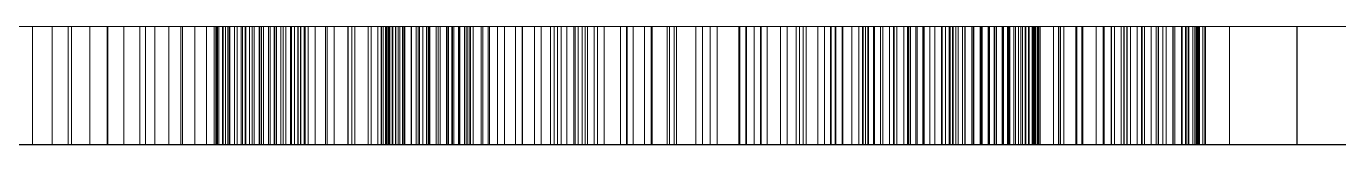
# Model space of a CAD drawing. Header units: millimetres. Extents: x 40 to 1360, y 134 to 546.
# Drawn here: x 319.037 to 321.27, y 195.85 to 196.05 of the extents above; entities that cross this region are included whole.
import ezdxf

# ---------------------------------------------------------------- set-up
doc = ezdxf.new("R2010")
doc.units = ezdxf.units.MM
doc.linetypes.add('WP_HIDDEN', pattern=[2.3, 1.5, -0.8])
doc.layers.add('HIDDEN', color=7, linetype='WP_HIDDEN', lineweight=13)
doc.layers.add('VISIBLE', color=7, linetype='CONTINUOUS', lineweight=25)

msp = doc.modelspace()

# ---------------------------------------------------------------- linework, layer by layer
at = {"layer": 'HIDDEN', "ltscale": 2}
for p, q in [((318.77851, 196.05), (319.59068, 196.05)), ((318.82492, 196.05), (319.95651, 196.05)), ((318.83667, 196.05), (319.96827, 196.05)), ((319.97562, 196.05), (318.84402, 196.05)), ((319.98737, 196.05), (318.85578, 196.05)), ((319.04722, 196.05), (319.01191, 196.05)), ((319.03678, 196.05), (319.1081, 196.05)), ((319.08114, 196.05), (319.04722, 196.05)), ((319.04722, 195.85), (319.04722, 196.05)), ((319.11366, 196.05), (319.08114, 196.05)), ((319.08114, 195.85), (319.08114, 196.05)), ((319.1081, 195.85), (319.1081, 196.05)), ((319.1081, 196.05), (319.17573, 196.05)), ((319.14479, 196.05), (319.11366, 196.05)), ((319.11366, 195.85), (319.11366, 196.05)), ((319.17453, 196.05), (319.14479, 196.05)), ((319.14479, 195.85), (319.14479, 196.05)), ((319.20287, 196.05), (319.17453, 196.05)), ((319.17453, 195.85), (319.17453, 196.05)), ((319.17573, 195.85), (319.17573, 196.05)), ((319.17573, 196.05), (319.23967, 196.05)), ((319.22982, 196.05), (319.20287, 196.05)), ((319.20287, 195.85), (319.20287, 196.05)), ((319.25537, 196.05), (319.22982, 196.05)), ((319.22982, 195.85), (319.22982, 196.05)), ((319.23967, 195.85), (319.23967, 196.05)), ((319.23967, 196.05), (319.29991, 196.05)), ((319.27953, 196.05), (319.25537, 196.05)), ((319.25537, 195.85), (319.25537, 196.05)), ((319.3023, 196.05), (319.27953, 196.05)), ((319.27953, 195.85), (319.27953, 196.05)), ((319.29991, 195.85), (319.29991, 196.05)), ((319.29991, 196.05), (319.35646, 196.05)), ((319.32367, 196.05), (319.3023, 196.05)), ((319.3023, 195.85), (319.3023, 196.05)), ((319.34365, 196.05), (319.32367, 196.05)), ((319.32367, 195.85), (319.32367, 196.05)), ((319.36224, 196.05), (319.34365, 196.05)), ((319.34365, 195.85), (319.34365, 196.05)), ((319.35646, 195.85), (319.35646, 196.05)), ((319.35646, 196.05), (319.38334, 196.05)), ((319.35913, 195.85), (319.35913, 196.05)), ((319.35913, 196.05), (319.3604, 196.05)), ((319.64047, 196.05), (319.35913, 196.05)), ((319.3604, 195.85), (319.3604, 196.05)), ((319.3604, 196.05), (319.36421, 196.05)), ((319.37943, 196.05), (319.36224, 196.05)), ((319.36224, 195.85), (319.36224, 196.05)), ((319.36421, 195.85), (319.36421, 196.05)), ((319.36421, 196.05), (319.37055, 196.05)), ((319.37055, 195.85), (319.37055, 196.05)), ((319.37055, 196.05), (319.37943, 196.05)), ((319.37073, 195.85), (319.37073, 196.05)), ((319.37073, 196.05), (319.372, 196.05)), ((319.65208, 196.05), (319.37073, 196.05)), ((319.372, 195.85), (319.372, 196.05)), ((319.372, 196.05), (319.37581, 196.05)), ((319.37581, 195.85), (319.37581, 196.05)), ((319.37581, 196.05), (319.38215, 196.05)), ((319.37943, 195.85), (319.37943, 196.05)), ((319.37943, 196.05), (319.39085, 196.05)), ((319.39541, 196.05), (319.37943, 196.05)), ((319.38215, 195.85), (319.38215, 196.05)), ((319.38215, 196.05), (319.39103, 196.05)), ((319.38334, 195.85), (319.38334, 196.05)), ((319.38334, 196.05), (319.40931, 196.05)), ((319.39085, 195.85), (319.39085, 196.05)), ((319.39085, 196.05), (319.40481, 196.05)), ((319.39103, 195.85), (319.39103, 196.05)), ((319.39103, 196.05), (319.40246, 196.05)), ((319.41036, 196.05), (319.39541, 196.05)), ((319.39541, 195.85), (319.39541, 196.05)), ((319.40246, 195.85), (319.40246, 196.05)), ((319.40246, 196.05), (319.41641, 196.05)), ((319.40481, 195.85), (319.40481, 196.05)), ((319.40481, 196.05), (319.42131, 196.05)), ((319.40931, 195.85), (319.40931, 196.05)), ((319.40931, 196.05), (319.43435, 196.05)), ((319.42428, 196.05), (319.41036, 196.05)), ((319.41036, 195.85), (319.41036, 196.05)), ((319.41641, 195.85), (319.41641, 196.05)), ((319.41641, 196.05), (319.43291, 196.05)), ((319.42131, 195.85), (319.42131, 196.05)), ((319.42131, 196.05), (319.44034, 196.05)), ((319.43717, 196.05), (319.42428, 196.05)), ((319.42428, 195.85), (319.42428, 196.05)), ((319.43291, 195.85), (319.43291, 196.05)), ((319.43291, 196.05), (319.45194, 196.05)), ((319.43435, 195.85), (319.43435, 196.05)), ((319.43435, 196.05), (319.45847, 196.05)), ((319.44903, 196.05), (319.43717, 196.05)), ((319.43717, 195.85), (319.43717, 196.05)), ((319.44034, 195.85), (319.44034, 196.05)), ((319.44034, 196.05), (319.46235, 196.05)), ((319.45985, 196.05), (319.44903, 196.05)), ((319.44903, 195.85), (319.44903, 196.05)), ((319.45194, 195.85), (319.45194, 196.05)), ((319.45194, 196.05), (319.47395, 196.05)), ((319.45847, 195.85), (319.45847, 196.05)), ((319.45847, 196.05), (319.50396, 196.05)), ((319.46965, 196.05), (319.45985, 196.05)), ((319.45985, 195.85), (319.45985, 196.05)), ((319.46235, 195.85), (319.46235, 196.05)), ((319.46235, 196.05), (319.48775, 196.05)), ((319.47841, 196.05), (319.46965, 196.05)), ((319.46965, 195.85), (319.46965, 196.05)), ((319.47395, 195.85), (319.47395, 196.05)), ((319.47395, 196.05), (319.49935, 196.05)), ((319.48614, 196.05), (319.47841, 196.05)), ((319.47841, 195.85), (319.47841, 196.05)), ((319.49285, 196.05), (319.48614, 196.05)), ((319.48614, 195.85), (319.48614, 196.05)), ((319.48775, 195.85), (319.48775, 196.05)), ((319.48775, 196.05), (319.51655, 196.05)), ((319.49852, 196.05), (319.49285, 196.05)), ((319.49285, 195.85), (319.49285, 196.05)), ((319.50316, 196.05), (319.49852, 196.05)), ((319.49852, 195.85), (319.49852, 196.05)), ((319.49935, 195.85), (319.49935, 196.05)), ((319.49935, 196.05), (319.52815, 196.05)), ((319.50934, 196.05), (319.50316, 196.05)), ((319.50316, 195.85), (319.50316, 196.05)), ((319.50396, 195.85), (319.50396, 196.05)), ((319.50396, 196.05), (319.5458, 196.05)), ((319.5114, 196.05), (319.50934, 196.05)), ((319.50934, 195.85), (319.50934, 196.05)), ((319.5114, 195.85), (319.5114, 196.05)), ((319.79275, 196.05), (319.5114, 196.05)), ((319.51655, 195.85), (319.51655, 196.05)), ((319.51655, 196.05), (319.54875, 196.05)), ((319.52815, 195.85), (319.52815, 196.05)), ((319.52815, 196.05), (319.56035, 196.05)), ((319.5458, 195.85), (319.5458, 196.05)), ((319.5458, 196.05), (319.58399, 196.05)), ((319.54875, 195.85), (319.54875, 196.05)), ((319.54875, 196.05), (319.58435, 196.05)), ((319.56035, 195.85), (319.56035, 196.05)), ((319.56035, 196.05), (319.59595, 196.05)), ((319.58399, 195.85), (319.58399, 196.05)), ((319.58399, 196.05), (319.61854, 196.05)), ((319.58435, 195.85), (319.58435, 196.05)), ((319.58435, 196.05), (319.62334, 196.05)), ((319.59068, 195.85), (319.59068, 196.05)), ((319.59595, 195.85), (319.59595, 196.05)), ((319.59595, 196.05), (319.63495, 196.05)), ((319.61854, 195.85), (319.61854, 196.05)), ((319.61854, 196.05), (319.64944, 196.05)), ((319.62334, 195.85), (319.62334, 196.05)), ((319.62334, 196.05), (319.66574, 196.05)), ((319.63495, 195.85), (319.63495, 196.05)), ((319.63495, 196.05), (319.67734, 196.05)), ((319.64128, 196.05), (319.64047, 196.05)), ((319.64047, 195.85), (319.64047, 196.05)), ((319.64369, 196.05), (319.64128, 196.05)), ((319.64128, 195.85), (319.64128, 196.05)), ((319.64771, 196.05), (319.64369, 196.05)), ((319.64369, 195.85), (319.64369, 196.05)), ((319.65335, 196.05), (319.64771, 196.05)), ((319.64771, 195.85), (319.64771, 196.05)), ((319.64944, 195.85), (319.64944, 196.05)), ((319.64944, 196.05), (319.67669, 196.05)), ((319.65288, 196.05), (319.65208, 196.05)), ((319.65208, 195.85), (319.65208, 196.05)), ((319.65529, 196.05), (319.65288, 196.05)), ((319.65288, 195.85), (319.65288, 196.05)), ((319.66059, 196.05), (319.65335, 196.05)), ((319.65335, 195.85), (319.65335, 196.05)), ((319.65932, 196.05), (319.65529, 196.05)), ((319.65529, 195.85), (319.65529, 196.05)), ((319.66495, 196.05), (319.65932, 196.05)), ((319.65932, 195.85), (319.65932, 196.05)), ((319.66943, 196.05), (319.66059, 196.05)), ((319.66059, 195.85), (319.66059, 196.05)), ((319.67219, 196.05), (319.66495, 196.05)), ((319.66495, 195.85), (319.66495, 196.05)), ((319.66574, 195.85), (319.66574, 196.05)), ((319.66574, 196.05), (319.71154, 196.05)), ((319.67989, 196.05), (319.66943, 196.05)), ((319.66943, 195.85), (319.66943, 196.05)), ((319.68104, 196.05), (319.67219, 196.05)), ((319.67219, 195.85), (319.67219, 196.05)), ((319.67669, 195.85), (319.67669, 196.05)), ((319.67669, 196.05), (319.70029, 196.05)), ((319.67734, 195.85), (319.67734, 196.05)), ((319.67734, 196.05), (319.72314, 196.05)), ((319.69196, 196.05), (319.67989, 196.05)), ((319.67989, 195.85), (319.67989, 196.05)), ((319.69149, 196.05), (319.68104, 196.05)), ((319.68104, 195.85), (319.68104, 196.05)), ((319.70356, 196.05), (319.69149, 196.05)), ((319.69149, 195.85), (319.69149, 196.05)), ((319.70598, 196.05), (319.69196, 196.05)), ((319.69196, 195.85), (319.69196, 196.05)), ((319.70029, 195.85), (319.70029, 196.05)), ((319.70029, 196.05), (319.72024, 196.05)), ((319.71759, 196.05), (319.70356, 196.05)), ((319.70356, 195.85), (319.70356, 196.05)), ((319.72232, 196.05), (319.70598, 196.05)), ((319.70598, 195.85), (319.70598, 196.05)), ((319.71154, 195.85), (319.71154, 196.05)), ((319.71154, 196.05), (319.76073, 196.05)), ((319.73392, 196.05), (319.71759, 196.05)), ((319.71759, 195.85), (319.71759, 196.05)), ((319.72024, 195.85), (319.72024, 196.05)), ((319.72024, 196.05), (319.73723, 196.05)), ((319.74097, 196.05), (319.72232, 196.05)), ((319.72232, 195.85), (319.72232, 196.05)), ((319.72314, 195.85), (319.72314, 196.05)), ((319.72314, 196.05), (319.77233, 196.05)), ((319.75257, 196.05), (319.73392, 196.05)), ((319.73392, 195.85), (319.73392, 196.05)), ((319.73723, 195.85), (319.73723, 196.05)), ((319.73723, 196.05), (319.75196, 196.05)), ((319.76193, 196.05), (319.74097, 196.05)), ((319.74097, 195.85), (319.74097, 196.05)), ((319.75196, 195.85), (319.75196, 196.05)), ((319.75196, 196.05), (319.76442, 196.05)), ((319.77353, 196.05), (319.75257, 196.05)), ((319.75257, 195.85), (319.75257, 196.05)), ((319.75517, 195.85), (319.75517, 196.05)), ((319.75517, 196.05), (320.46453, 196.05)), ((321.46174, 196.05), (319.75517, 196.05)), ((319.76073, 195.85), (319.76073, 196.05)), ((319.76073, 196.05), (319.81332, 196.05)), ((319.7852, 196.05), (319.76193, 196.05)), ((319.76193, 195.85), (319.76193, 196.05)), ((319.76442, 195.85), (319.76442, 196.05)), ((319.76442, 196.05), (319.77462, 196.05)), ((319.77233, 195.85), (319.77233, 196.05)), ((319.77233, 196.05), (319.82493, 196.05)), ((319.7968, 196.05), (319.77353, 196.05)), ((319.77353, 195.85), (319.77353, 196.05)), ((319.77462, 195.85), (319.77462, 196.05)), ((319.77462, 196.05), (319.78255, 196.05)), ((319.78255, 195.85), (319.78255, 196.05)), ((319.78255, 196.05), (319.78822, 196.05)), ((319.81079, 196.05), (319.7852, 196.05)), ((319.7852, 195.85), (319.7852, 196.05)), ((319.78822, 195.85), (319.78822, 196.05)), ((319.78822, 196.05), (319.79162, 196.05)), ((319.79162, 195.85), (319.79162, 196.05)), ((319.79162, 196.05), (319.79275, 196.05)), ((319.79275, 195.85), (319.79275, 196.05)), ((319.82239, 196.05), (319.7968, 196.05)), ((319.7968, 195.85), (319.7968, 196.05)), ((319.83868, 196.05), (319.81079, 196.05)), ((319.81079, 195.85), (319.81079, 196.05)), ((319.81332, 195.85), (319.81332, 196.05)), ((319.81332, 196.05), (319.86932, 196.05)), ((319.85028, 196.05), (319.82239, 196.05)), ((319.82239, 195.85), (319.82239, 196.05)), ((319.82493, 195.85), (319.82493, 196.05)), ((319.82493, 196.05), (319.88092, 196.05)), ((319.86889, 196.05), (319.83868, 196.05)), ((319.83868, 195.85), (319.83868, 196.05)), ((319.88049, 196.05), (319.85028, 196.05)), ((319.85028, 195.85), (319.85028, 196.05)), ((319.90112, 196.05), (319.86889, 196.05)), ((319.86889, 195.85), (319.86889, 196.05)), ((319.86932, 195.85), (319.86932, 196.05)), ((319.86932, 196.05), (319.92871, 196.05)), ((319.91272, 196.05), (319.88049, 196.05)), ((319.88049, 195.85), (319.88049, 196.05)), ((319.88092, 195.85), (319.88092, 196.05)), ((319.88092, 196.05), (319.94031, 196.05)), ((319.9351, 196.05), (319.90112, 196.05)), ((319.90112, 195.85), (319.90112, 196.05)), ((319.9467, 196.05), (319.91272, 196.05)), ((319.91272, 195.85), (319.91272, 196.05)), ((319.92871, 195.85), (319.92871, 196.05)), ((319.92871, 196.05), (319.9915, 196.05)), ((319.97082, 196.05), (319.9351, 196.05)), ((319.9351, 195.85), (319.9351, 196.05)), ((319.94031, 195.85), (319.94031, 196.05)), ((319.94031, 196.05), (320.0031, 196.05)), ((319.98242, 196.05), (319.9467, 196.05)), ((319.9467, 195.85), (319.9467, 196.05)), ((319.95651, 195.85), (319.95651, 196.05)), ((319.95651, 196.05), (320.24896, 196.05)), ((319.96827, 195.85), (319.96827, 196.05)), ((319.96827, 196.05), (320.26072, 196.05)), ((320.00829, 196.05), (319.97082, 196.05)), ((319.97082, 195.85), (319.97082, 196.05)), ((319.97562, 195.85), (319.97562, 196.05)), ((320.24896, 196.05), (319.97562, 196.05)), ((320.01989, 196.05), (319.98242, 196.05)), ((319.98242, 195.85), (319.98242, 196.05)), ((319.98737, 195.85), (319.98737, 196.05)), ((320.26072, 196.05), (319.98737, 196.05)), ((319.9915, 195.85), (319.9915, 196.05)), ((319.9915, 196.05), (320.05769, 196.05)), ((320.0031, 195.85), (320.0031, 196.05)), ((320.0031, 196.05), (320.06929, 196.05)), ((320.0475, 196.05), (320.00829, 196.05)), ((320.00829, 195.85), (320.00829, 196.05)), ((320.0591, 196.05), (320.01989, 196.05)), ((320.01989, 195.85), (320.01989, 196.05)), ((320.08846, 196.05), (320.0475, 196.05)), ((320.0475, 195.85), (320.0475, 196.05)), ((320.05769, 195.85), (320.05769, 196.05)), ((320.05769, 196.05), (320.12728, 196.05)), ((320.10006, 196.05), (320.0591, 196.05)), ((320.0591, 195.85), (320.0591, 196.05)), ((320.06929, 195.85), (320.06929, 196.05)), ((320.06929, 196.05), (320.13888, 196.05)), ((320.13116, 196.05), (320.08846, 196.05)), ((320.08846, 195.85), (320.08846, 196.05)), ((320.14276, 196.05), (320.10006, 196.05)), ((320.10006, 195.85), (320.10006, 196.05)), ((320.10165, 195.85), (320.10165, 196.05)), ((320.10165, 196.05), (320.80211, 196.05)), ((321.78682, 196.05), (320.10165, 196.05)), ((320.12728, 195.85), (320.12728, 196.05)), ((320.12728, 196.05), (320.20026, 196.05)), ((320.17561, 196.05), (320.13116, 196.05)), ((320.13116, 195.85), (320.13116, 196.05)), ((320.13888, 195.85), (320.13888, 196.05)), ((320.13888, 196.05), (320.21187, 196.05)), ((320.18721, 196.05), (320.14276, 196.05)), ((320.14276, 195.85), (320.14276, 196.05)), ((320.25041, 196.05), (320.17561, 196.05)), ((320.17561, 195.85), (320.17561, 196.05)), ((320.26201, 196.05), (320.18721, 196.05)), ((320.18721, 195.85), (320.18721, 196.05)), ((320.20026, 195.85), (320.20026, 196.05)), ((320.20026, 196.05), (320.27528, 196.05)), ((320.21187, 195.85), (320.21187, 196.05)), ((320.21187, 196.05), (320.28688, 196.05)), ((320.24896, 195.85), (320.24896, 196.05)), ((320.28572, 196.05), (320.25041, 196.05)), ((320.25041, 195.85), (320.25041, 196.05)), ((320.26072, 195.85), (320.26072, 196.05)), ((320.29732, 196.05), (320.26201, 196.05)), ((320.26201, 195.85), (320.26201, 196.05)), ((320.27528, 195.85), (320.27528, 196.05)), ((320.27528, 196.05), (320.3466, 196.05)), ((320.31964, 196.05), (320.28572, 196.05)), ((320.28572, 195.85), (320.28572, 196.05)), ((320.28688, 195.85), (320.28688, 196.05)), ((320.28688, 196.05), (320.3582, 196.05)), ((320.33124, 196.05), (320.29732, 196.05)), ((320.29732, 195.85), (320.29732, 196.05)), ((320.35216, 196.05), (320.31964, 196.05)), ((320.31964, 195.85), (320.31964, 196.05)), ((320.36376, 196.05), (320.33124, 196.05)), ((320.33124, 195.85), (320.33124, 196.05)), ((320.3466, 195.85), (320.3466, 196.05)), ((320.3466, 196.05), (320.41423, 196.05)), ((320.38329, 196.05), (320.35216, 196.05)), ((320.35216, 195.85), (320.35216, 196.05)), ((320.3582, 195.85), (320.3582, 196.05)), ((320.3582, 196.05), (320.42583, 196.05)), ((320.39489, 196.05), (320.36376, 196.05)), ((320.36376, 195.85), (320.36376, 196.05)), ((320.41302, 196.05), (320.38329, 196.05)), ((320.38329, 195.85), (320.38329, 196.05)), ((320.42462, 196.05), (320.39489, 196.05)), ((320.39489, 195.85), (320.39489, 196.05)), ((320.40474, 195.85), (320.40474, 196.05)), ((320.40474, 196.05), (320.46844, 196.05)), ((320.45935, 196.05), (320.40474, 196.05)), ((320.40581, 195.85), (320.40581, 196.05)), ((320.40581, 196.05), (320.46946, 196.05)), ((320.46038, 196.05), (320.40581, 196.05)), ((320.44136, 196.05), (320.41302, 196.05)), ((320.41302, 195.85), (320.41302, 196.05)), ((320.41423, 195.85), (320.41423, 196.05)), ((320.41423, 196.05), (320.47816, 196.05)), ((320.45297, 196.05), (320.42462, 196.05)), ((320.42462, 195.85), (320.42462, 196.05)), ((320.42583, 195.85), (320.42583, 196.05)), ((320.42583, 196.05), (320.48977, 196.05)), ((320.46831, 196.05), (320.44136, 196.05)), ((320.44136, 195.85), (320.44136, 196.05)), ((320.47991, 196.05), (320.45297, 196.05)), ((320.45297, 195.85), (320.45297, 196.05)), ((320.45935, 195.85), (320.45935, 196.05)), ((320.51221, 196.05), (320.45935, 196.05)), ((320.46038, 195.85), (320.46038, 196.05)), ((320.5132, 196.05), (320.46038, 196.05)), ((320.46453, 195.85), (320.46453, 196.05)), ((320.46453, 196.05), (320.74944, 196.05)), ((320.49387, 196.05), (320.46831, 196.05)), ((320.46831, 195.85), (320.46831, 196.05)), ((320.46844, 195.85), (320.46844, 196.05)), ((320.46844, 196.05), (320.53609, 196.05)), ((320.46946, 195.85), (320.46946, 196.05)), ((320.46946, 196.05), (320.53707, 196.05)), ((320.47816, 195.85), (320.47816, 196.05)), ((320.47816, 196.05), (320.53841, 196.05)), ((320.50547, 196.05), (320.47991, 196.05)), ((320.47991, 195.85), (320.47991, 196.05)), ((320.48977, 195.85), (320.48977, 196.05)), ((320.48977, 196.05), (320.55001, 196.05)), ((320.51803, 196.05), (320.49387, 196.05)), ((320.49387, 195.85), (320.49387, 196.05)), ((320.52963, 196.05), (320.50547, 196.05)), ((320.50547, 195.85), (320.50547, 196.05)), ((320.51221, 195.85), (320.51221, 196.05)), ((320.56332, 196.05), (320.51221, 196.05)), ((320.5132, 195.85), (320.5132, 196.05)), ((320.56428, 196.05), (320.5132, 196.05)), ((320.5408, 196.05), (320.51803, 196.05)), ((320.51803, 195.85), (320.51803, 196.05)), ((320.5524, 196.05), (320.52963, 196.05)), ((320.52963, 195.85), (320.52963, 196.05)), ((320.53609, 195.85), (320.53609, 196.05)), ((320.53609, 196.05), (320.60769, 196.05)), ((320.53707, 195.85), (320.53707, 196.05)), ((320.53707, 196.05), (320.60862, 196.05)), ((320.53841, 195.85), (320.53841, 196.05)), ((320.53841, 196.05), (320.59495, 196.05)), ((320.56217, 196.05), (320.5408, 196.05)), ((320.5408, 195.85), (320.5408, 196.05)), ((320.55001, 195.85), (320.55001, 196.05)), ((320.55001, 196.05), (320.60655, 196.05)), ((320.57377, 196.05), (320.5524, 196.05)), ((320.5524, 195.85), (320.5524, 196.05)), ((320.58215, 196.05), (320.56217, 196.05)), ((320.56217, 195.85), (320.56217, 196.05)), ((320.61269, 196.05), (320.56332, 196.05)), ((320.56332, 195.85), (320.56332, 196.05)), ((320.61362, 196.05), (320.56428, 196.05)), ((320.56428, 195.85), (320.56428, 196.05)), ((320.59375, 196.05), (320.57377, 196.05)), ((320.57377, 195.85), (320.57377, 196.05)), ((320.60074, 196.05), (320.58215, 196.05)), ((320.58215, 195.85), (320.58215, 196.05)), ((320.61234, 196.05), (320.59375, 196.05)), ((320.59375, 195.85), (320.59375, 196.05)), ((320.59495, 195.85), (320.59495, 196.05)), ((320.59495, 196.05), (320.62184, 196.05)), ((320.61793, 196.05), (320.60074, 196.05)), ((320.60074, 195.85), (320.60074, 196.05)), ((320.60655, 195.85), (320.60655, 196.05)), ((320.60655, 196.05), (320.63344, 196.05)), ((320.60769, 195.85), (320.60769, 196.05)), ((320.60769, 196.05), (320.68323, 196.05)), ((320.60862, 195.85), (320.60862, 196.05)), ((320.60862, 196.05), (320.68411, 196.05)), ((320.62953, 196.05), (320.61234, 196.05)), ((320.61234, 195.85), (320.61234, 196.05)), ((320.66032, 196.05), (320.61269, 196.05)), ((320.61269, 195.85), (320.61269, 196.05)), ((320.66121, 196.05), (320.61362, 196.05)), ((320.61362, 195.85), (320.61362, 196.05)), ((320.63391, 196.05), (320.61793, 196.05)), ((320.61793, 195.85), (320.61793, 196.05)), ((320.62184, 195.85), (320.62184, 196.05)), ((320.62184, 196.05), (320.64781, 196.05)), ((320.64551, 196.05), (320.62953, 196.05)), ((320.62953, 195.85), (320.62953, 196.05)), ((320.63344, 195.85), (320.63344, 196.05)), ((320.63344, 196.05), (320.65941, 196.05)), ((320.64886, 196.05), (320.63391, 196.05)), ((320.63391, 195.85), (320.63391, 196.05)), ((320.66046, 196.05), (320.64551, 196.05)), ((320.64551, 195.85), (320.64551, 196.05)), ((320.64781, 195.85), (320.64781, 196.05)), ((320.64781, 196.05), (320.67285, 196.05)), ((320.66278, 196.05), (320.64886, 196.05)), ((320.64886, 195.85), (320.64886, 196.05)), ((320.65941, 195.85), (320.65941, 196.05)), ((320.65941, 196.05), (320.68445, 196.05)), ((320.7062, 196.05), (320.66032, 196.05)), ((320.66032, 195.85), (320.66032, 196.05)), ((320.67438, 196.05), (320.66046, 196.05)), ((320.66046, 195.85), (320.66046, 196.05)), ((320.70706, 196.05), (320.66121, 196.05)), ((320.66121, 195.85), (320.66121, 196.05)), ((320.67567, 196.05), (320.66278, 196.05)), ((320.66278, 195.85), (320.66278, 196.05)), ((320.67285, 195.85), (320.67285, 196.05)), ((320.67285, 196.05), (320.69697, 196.05)), ((320.68727, 196.05), (320.67438, 196.05)), ((320.67438, 195.85), (320.67438, 196.05)), ((320.68752, 196.05), (320.67567, 196.05)), ((320.67567, 195.85), (320.67567, 196.05)), ((320.68323, 195.85), (320.68323, 196.05)), ((320.68323, 196.05), (320.75703, 196.05)), ((320.68411, 195.85), (320.68411, 196.05)), ((320.68411, 196.05), (320.75786, 196.05)), ((320.68445, 195.85), (320.68445, 196.05)), ((320.68445, 196.05), (320.70857, 196.05)), ((320.69913, 196.05), (320.68727, 196.05)), ((320.68727, 195.85), (320.68727, 196.05)), ((320.69835, 196.05), (320.68752, 196.05)), ((320.68752, 195.85), (320.68752, 196.05)), ((320.69697, 195.85), (320.69697, 196.05)), ((320.69697, 196.05), (320.74246, 196.05)), ((320.70814, 196.05), (320.69835, 196.05)), ((320.69835, 195.85), (320.69835, 196.05)), ((320.70995, 196.05), (320.69913, 196.05)), ((320.69913, 195.85), (320.69913, 196.05)), ((320.75033, 196.05), (320.7062, 196.05)), ((320.7062, 195.85), (320.7062, 196.05)), ((320.75116, 196.05), (320.70706, 196.05)), ((320.70706, 195.85), (320.70706, 196.05)), ((320.71691, 196.05), (320.70814, 196.05)), ((320.70814, 195.85), (320.70814, 196.05)), ((320.70857, 195.85), (320.70857, 196.05)), ((320.70857, 196.05), (320.75406, 196.05)), ((320.71975, 196.05), (320.70995, 196.05)), ((320.70995, 195.85), (320.70995, 196.05)), ((320.72464, 196.05), (320.71691, 196.05)), ((320.71691, 195.85), (320.71691, 196.05)), ((320.72851, 196.05), (320.71975, 196.05)), ((320.71975, 195.85), (320.71975, 196.05)), ((320.73134, 196.05), (320.72464, 196.05)), ((320.72464, 195.85), (320.72464, 196.05)), ((320.73624, 196.05), (320.72851, 196.05)), ((320.72851, 195.85), (320.72851, 196.05)), ((320.73701, 196.05), (320.73134, 196.05)), ((320.73134, 195.85), (320.73134, 196.05)), ((320.74294, 196.05), (320.73624, 196.05)), ((320.73624, 195.85), (320.73624, 196.05)), ((320.74165, 196.05), (320.73701, 196.05)), ((320.73701, 195.85), (320.73701, 196.05)), ((320.74784, 196.05), (320.74165, 196.05)), ((320.74165, 195.85), (320.74165, 196.05)), ((320.74246, 195.85), (320.74246, 196.05)), ((320.74246, 196.05), (320.7843, 196.05)), ((320.74862, 196.05), (320.74294, 196.05)), ((320.74294, 195.85), (320.74294, 196.05)), ((320.7499, 196.05), (320.74784, 196.05)), ((320.74784, 195.85), (320.74784, 196.05)), ((320.75325, 196.05), (320.74862, 196.05)), ((320.74862, 195.85), (320.74862, 196.05)), ((320.74944, 195.85), (320.74944, 196.05)), ((320.74944, 196.05), (321.46174, 196.05)), ((320.7499, 195.85), (320.7499, 196.05)), ((321.03125, 196.05), (320.7499, 196.05)), ((320.79272, 196.05), (320.75033, 196.05)), ((320.75033, 195.85), (320.75033, 196.05)), ((320.79352, 196.05), (320.75116, 196.05)), ((320.75116, 195.85), (320.75116, 196.05)), ((320.75944, 196.05), (320.75325, 196.05)), ((320.75325, 195.85), (320.75325, 196.05)), ((320.75406, 195.85), (320.75406, 196.05)), ((320.75406, 196.05), (320.7959, 196.05)), ((320.75703, 195.85), (320.75703, 196.05)), ((320.75703, 196.05), (320.8234, 196.05)), ((320.75786, 195.85), (320.75786, 196.05)), ((320.75786, 196.05), (320.82418, 196.05)), ((320.7615, 196.05), (320.75944, 196.05)), ((320.75944, 195.85), (320.75944, 196.05)), ((320.7615, 195.85), (320.7615, 196.05)), ((321.04285, 196.05), (320.7615, 196.05)), ((320.7843, 195.85), (320.7843, 196.05)), ((320.7843, 196.05), (320.82249, 196.05)), ((320.83272, 196.05), (320.79272, 196.05)), ((320.79272, 195.85), (320.79272, 196.05)), ((320.8335, 196.05), (320.79352, 196.05)), ((320.79352, 195.85), (320.79352, 196.05)), ((320.7959, 195.85), (320.7959, 196.05)), ((320.7959, 196.05), (320.83409, 196.05)), ((320.80211, 195.85), (320.80211, 196.05)), ((320.80211, 196.05), (321.08345, 196.05)), ((320.82249, 195.85), (320.82249, 196.05)), ((320.82249, 196.05), (320.85704, 196.05)), ((320.8234, 195.85), (320.8234, 196.05)), ((320.8234, 196.05), (320.88232, 196.05)), ((320.82418, 195.85), (320.82418, 196.05)), ((320.82418, 196.05), (320.88306, 196.05)), ((320.86969, 196.05), (320.83272, 196.05)), ((320.83272, 195.85), (320.83272, 196.05)), ((320.87044, 196.05), (320.8335, 196.05)), ((320.8335, 195.85), (320.8335, 196.05)), ((320.83409, 195.85), (320.83409, 196.05)), ((320.83409, 196.05), (320.86864, 196.05)), ((320.85704, 195.85), (320.85704, 196.05)), ((320.85704, 196.05), (320.88793, 196.05)), ((320.86864, 195.85), (320.86864, 196.05)), ((320.86864, 196.05), (320.89954, 196.05)), ((320.90363, 196.05), (320.86969, 196.05)), ((320.86969, 195.85), (320.86969, 196.05)), ((320.90436, 196.05), (320.87044, 196.05)), ((320.87044, 195.85), (320.87044, 196.05)), ((320.88232, 195.85), (320.88232, 196.05)), ((320.88232, 196.05), (320.90899, 196.05)), ((320.88306, 195.85), (320.88306, 196.05)), ((320.88306, 196.05), (320.90972, 196.05)), ((320.88793, 195.85), (320.88793, 196.05)), ((320.88793, 196.05), (320.91518, 196.05)), ((320.89954, 195.85), (320.89954, 196.05)), ((320.89954, 196.05), (320.92678, 196.05)), ((320.93454, 196.05), (320.90363, 196.05)), ((320.90363, 195.85), (320.90363, 196.05)), ((320.93525, 196.05), (320.90436, 196.05)), ((320.90436, 195.85), (320.90436, 196.05)), ((320.90899, 195.85), (320.90899, 196.05)), ((320.90899, 196.05), (320.9338, 196.05)), ((320.90972, 195.85), (320.90972, 196.05)), ((320.90972, 196.05), (320.93451, 196.05)), ((320.91518, 195.85), (320.91518, 196.05)), ((320.91518, 196.05), (320.93878, 196.05)), ((320.92678, 195.85), (320.92678, 196.05)), ((320.92678, 196.05), (320.95038, 196.05)), ((320.9338, 195.85), (320.9338, 196.05)), ((320.9338, 196.05), (321.19833, 196.05)), ((320.93451, 195.85), (320.93451, 196.05)), ((320.93451, 196.05), (321.19887, 196.05)), ((320.96241, 196.05), (320.93454, 196.05)), ((320.93454, 195.85), (320.93454, 196.05)), ((320.9631, 196.05), (320.93525, 196.05)), ((320.93525, 195.85), (320.93525, 196.05)), ((320.93878, 195.85), (320.93878, 196.05)), ((320.93878, 196.05), (320.95873, 196.05)), ((320.95038, 195.85), (320.95038, 196.05)), ((320.95038, 196.05), (320.97034, 196.05)), ((320.95873, 195.85), (320.95873, 196.05)), ((320.95873, 196.05), (320.97573, 196.05)), ((320.98726, 196.05), (320.96241, 196.05)), ((320.96241, 195.85), (320.96241, 196.05)), ((320.98793, 196.05), (320.9631, 196.05)), ((320.9631, 195.85), (320.9631, 196.05)), ((320.97034, 195.85), (320.97034, 196.05)), ((320.97034, 196.05), (320.98733, 196.05)), ((320.97573, 195.85), (320.97573, 196.05)), ((320.97573, 196.05), (320.99046, 196.05)), ((321.00907, 196.05), (320.98726, 196.05)), ((320.98726, 195.85), (320.98726, 196.05)), ((320.98733, 195.85), (320.98733, 196.05)), ((320.98733, 196.05), (321.00206, 196.05)), ((321.00973, 196.05), (320.98793, 196.05)), ((320.98793, 195.85), (320.98793, 196.05)), ((320.99046, 195.85), (320.99046, 196.05)), ((320.99046, 196.05), (321.00292, 196.05)), ((321.00206, 195.85), (321.00206, 196.05)), ((321.00206, 196.05), (321.01452, 196.05)), ((321.00292, 195.85), (321.00292, 196.05)), ((321.00292, 196.05), (321.01312, 196.05)), ((321.02786, 196.05), (321.00907, 196.05)), ((321.00907, 195.85), (321.00907, 196.05)), ((321.0285, 196.05), (321.00973, 196.05)), ((321.00973, 195.85), (321.00973, 196.05)), ((321.01312, 195.85), (321.01312, 196.05)), ((321.01312, 196.05), (321.02105, 196.05)), ((321.01452, 195.85), (321.01452, 196.05)), ((321.01452, 196.05), (321.02472, 196.05)), ((321.02105, 195.85), (321.02105, 196.05)), ((321.02105, 196.05), (321.02671, 196.05)), ((321.02472, 195.85), (321.02472, 196.05)), ((321.02472, 196.05), (321.03265, 196.05)), ((321.02671, 195.85), (321.02671, 196.05)), ((321.02671, 196.05), (321.03011, 196.05)), ((321.19833, 196.05), (321.02786, 196.05)), ((321.02786, 195.85), (321.02786, 196.05)), ((321.19887, 196.05), (321.0285, 196.05)), ((321.0285, 195.85), (321.0285, 196.05)), ((321.03011, 195.85), (321.03011, 196.05)), ((321.03011, 196.05), (321.03125, 196.05)), ((321.03125, 195.85), (321.03125, 196.05)), ((321.03265, 195.85), (321.03265, 196.05)), ((321.03265, 196.05), (321.03832, 196.05)), ((321.03832, 195.85), (321.03832, 196.05)), ((321.03832, 196.05), (321.04171, 196.05)), ((321.04171, 195.85), (321.04171, 196.05)), ((321.04171, 196.05), (321.04285, 196.05)), ((321.04285, 195.85), (321.04285, 196.05)), ((321.08345, 195.85), (321.08345, 196.05)), ((321.08345, 196.05), (321.78682, 196.05)), ((321.19833, 195.85), (321.19833, 196.05)), ((321.19887, 195.85), (321.19887, 196.05)), ((318.77851, 195.85), (319.59068, 195.85)), ((318.82492, 195.85), (319.95651, 195.85)), ((318.83667, 195.85), (319.96827, 195.85)), ((319.97562, 195.85), (318.84402, 195.85)), ((319.98737, 195.85), (318.85578, 195.85)), ((319.04722, 195.85), (319.01191, 195.85)), ((319.03678, 195.85), (319.1081, 195.85)), ((319.08114, 195.85), (319.04722, 195.85)), ((319.11366, 195.85), (319.08114, 195.85)), ((319.1081, 195.85), (319.17573, 195.85)), ((319.14479, 195.85), (319.11366, 195.85)), ((319.17453, 195.85), (319.14479, 195.85)), ((319.20287, 195.85), (319.17453, 195.85)), ((319.17573, 195.85), (319.23967, 195.85)), ((319.22982, 195.85), (319.20287, 195.85)), ((319.25537, 195.85), (319.22982, 195.85)), ((319.23967, 195.85), (319.29991, 195.85)), ((319.27953, 195.85), (319.25537, 195.85)), ((319.3023, 195.85), (319.27953, 195.85)), ((319.29991, 195.85), (319.35646, 195.85)), ((319.32367, 195.85), (319.3023, 195.85)), ((319.34365, 195.85), (319.32367, 195.85)), ((319.36224, 195.85), (319.34365, 195.85)), ((319.35646, 195.85), (319.38334, 195.85)), ((319.35913, 195.85), (319.3604, 195.85)), ((319.64047, 195.85), (319.35913, 195.85)), ((319.3604, 195.85), (319.36421, 195.85)), ((319.37943, 195.85), (319.36224, 195.85)), ((319.36421, 195.85), (319.37055, 195.85)), ((319.37055, 195.85), (319.37943, 195.85)), ((319.37073, 195.85), (319.372, 195.85)), ((319.65208, 195.85), (319.37073, 195.85)), ((319.372, 195.85), (319.37581, 195.85)), ((319.37581, 195.85), (319.38215, 195.85)), ((319.37943, 195.85), (319.39085, 195.85)), ((319.39541, 195.85), (319.37943, 195.85)), ((319.38215, 195.85), (319.39103, 195.85)), ((319.38334, 195.85), (319.40931, 195.85)), ((319.39085, 195.85), (319.40481, 195.85)), ((319.39103, 195.85), (319.40246, 195.85)), ((319.41036, 195.85), (319.39541, 195.85)), ((319.40246, 195.85), (319.41641, 195.85)), ((319.40481, 195.85), (319.42131, 195.85)), ((319.40931, 195.85), (319.43435, 195.85)), ((319.42428, 195.85), (319.41036, 195.85)), ((319.41641, 195.85), (319.43291, 195.85)), ((319.42131, 195.85), (319.44034, 195.85)), ((319.43717, 195.85), (319.42428, 195.85)), ((319.43291, 195.85), (319.45194, 195.85)), ((319.43435, 195.85), (319.45847, 195.85)), ((319.44903, 195.85), (319.43717, 195.85)), ((319.44034, 195.85), (319.46235, 195.85)), ((319.45985, 195.85), (319.44903, 195.85)), ((319.45194, 195.85), (319.47395, 195.85)), ((319.45847, 195.85), (319.50396, 195.85)), ((319.46965, 195.85), (319.45985, 195.85)), ((319.46235, 195.85), (319.48775, 195.85)), ((319.47841, 195.85), (319.46965, 195.85)), ((319.47395, 195.85), (319.49935, 195.85)), ((319.48614, 195.85), (319.47841, 195.85)), ((319.49285, 195.85), (319.48614, 195.85)), ((319.48775, 195.85), (319.51655, 195.85)), ((319.49852, 195.85), (319.49285, 195.85)), ((319.50316, 195.85), (319.49852, 195.85)), ((319.49935, 195.85), (319.52815, 195.85)), ((319.50934, 195.85), (319.50316, 195.85)), ((319.50396, 195.85), (319.5458, 195.85)), ((319.5114, 195.85), (319.50934, 195.85)), ((319.79275, 195.85), (319.5114, 195.85)), ((319.51655, 195.85), (319.54875, 195.85)), ((319.52815, 195.85), (319.56035, 195.85)), ((319.5458, 195.85), (319.58399, 195.85)), ((319.54875, 195.85), (319.58435, 195.85)), ((319.56035, 195.85), (319.59595, 195.85)), ((319.58399, 195.85), (319.61854, 195.85)), ((319.58435, 195.85), (319.62334, 195.85)), ((319.59595, 195.85), (319.63495, 195.85)), ((319.61854, 195.85), (319.64944, 195.85)), ((319.62334, 195.85), (319.66574, 195.85)), ((319.63495, 195.85), (319.67734, 195.85)), ((319.64128, 195.85), (319.64047, 195.85)), ((319.64369, 195.85), (319.64128, 195.85)), ((319.64771, 195.85), (319.64369, 195.85)), ((319.65335, 195.85), (319.64771, 195.85)), ((319.64944, 195.85), (319.67669, 195.85)), ((319.65288, 195.85), (319.65208, 195.85)), ((319.65529, 195.85), (319.65288, 195.85)), ((319.66059, 195.85), (319.65335, 195.85)), ((319.65932, 195.85), (319.65529, 195.85)), ((319.66495, 195.85), (319.65932, 195.85)), ((319.66943, 195.85), (319.66059, 195.85)), ((319.67219, 195.85), (319.66495, 195.85)), ((319.66574, 195.85), (319.71154, 195.85)), ((319.67989, 195.85), (319.66943, 195.85)), ((319.68104, 195.85), (319.67219, 195.85)), ((319.67669, 195.85), (319.70029, 195.85)), ((319.67734, 195.85), (319.72314, 195.85)), ((319.69196, 195.85), (319.67989, 195.85)), ((319.69149, 195.85), (319.68104, 195.85)), ((319.70356, 195.85), (319.69149, 195.85)), ((319.70598, 195.85), (319.69196, 195.85)), ((319.70029, 195.85), (319.72024, 195.85)), ((319.71759, 195.85), (319.70356, 195.85)), ((319.72232, 195.85), (319.70598, 195.85)), ((319.71154, 195.85), (319.76073, 195.85)), ((319.73392, 195.85), (319.71759, 195.85)), ((319.72024, 195.85), (319.73723, 195.85)), ((319.74097, 195.85), (319.72232, 195.85)), ((319.72314, 195.85), (319.77233, 195.85)), ((319.75257, 195.85), (319.73392, 195.85)), ((319.73723, 195.85), (319.75196, 195.85)), ((319.76193, 195.85), (319.74097, 195.85)), ((319.75196, 195.85), (319.76442, 195.85)), ((319.77353, 195.85), (319.75257, 195.85)), ((319.75517, 195.85), (320.46453, 195.85)), ((321.46174, 195.85), (319.75517, 195.85)), ((319.76073, 195.85), (319.81332, 195.85)), ((319.7852, 195.85), (319.76193, 195.85)), ((319.76442, 195.85), (319.77462, 195.85)), ((319.77233, 195.85), (319.82493, 195.85)), ((319.7968, 195.85), (319.77353, 195.85)), ((319.77462, 195.85), (319.78255, 195.85)), ((319.78255, 195.85), (319.78822, 195.85)), ((319.81079, 195.85), (319.7852, 195.85)), ((319.78822, 195.85), (319.79162, 195.85)), ((319.79162, 195.85), (319.79275, 195.85)), ((319.82239, 195.85), (319.7968, 195.85)), ((319.83868, 195.85), (319.81079, 195.85)), ((319.81332, 195.85), (319.86932, 195.85)), ((319.85028, 195.85), (319.82239, 195.85)), ((319.82493, 195.85), (319.88092, 195.85)), ((319.86889, 195.85), (319.83868, 195.85)), ((319.88049, 195.85), (319.85028, 195.85)), ((319.90112, 195.85), (319.86889, 195.85)), ((319.86932, 195.85), (319.92871, 195.85)), ((319.91272, 195.85), (319.88049, 195.85)), ((319.88092, 195.85), (319.94031, 195.85)), ((319.9351, 195.85), (319.90112, 195.85)), ((319.9467, 195.85), (319.91272, 195.85)), ((319.92871, 195.85), (319.9915, 195.85)), ((319.97082, 195.85), (319.9351, 195.85)), ((319.94031, 195.85), (320.0031, 195.85)), ((319.98242, 195.85), (319.9467, 195.85)), ((319.95651, 195.85), (320.24896, 195.85)), ((319.96827, 195.85), (320.26072, 195.85)), ((320.00829, 195.85), (319.97082, 195.85)), ((320.24896, 195.85), (319.97562, 195.85)), ((320.01989, 195.85), (319.98242, 195.85)), ((320.26072, 195.85), (319.98737, 195.85)), ((319.9915, 195.85), (320.05769, 195.85)), ((320.0031, 195.85), (320.06929, 195.85)), ((320.0475, 195.85), (320.00829, 195.85)), ((320.0591, 195.85), (320.01989, 195.85)), ((320.08846, 195.85), (320.0475, 195.85)), ((320.05769, 195.85), (320.12728, 195.85)), ((320.10006, 195.85), (320.0591, 195.85)), ((320.06929, 195.85), (320.13888, 195.85)), ((320.13116, 195.85), (320.08846, 195.85)), ((320.14276, 195.85), (320.10006, 195.85)), ((320.10165, 195.85), (320.80211, 195.85)), ((321.78682, 195.85), (320.10165, 195.85)), ((320.12728, 195.85), (320.20026, 195.85)), ((320.17561, 195.85), (320.13116, 195.85)), ((320.13888, 195.85), (320.21187, 195.85)), ((320.18721, 195.85), (320.14276, 195.85)), ((320.25041, 195.85), (320.17561, 195.85)), ((320.26201, 195.85), (320.18721, 195.85)), ((320.20026, 195.85), (320.27528, 195.85)), ((320.21187, 195.85), (320.28688, 195.85)), ((320.28572, 195.85), (320.25041, 195.85)), ((320.29732, 195.85), (320.26201, 195.85)), ((320.27528, 195.85), (320.3466, 195.85)), ((320.31964, 195.85), (320.28572, 195.85)), ((320.28688, 195.85), (320.3582, 195.85)), ((320.33124, 195.85), (320.29732, 195.85)), ((320.35216, 195.85), (320.31964, 195.85)), ((320.36376, 195.85), (320.33124, 195.85)), ((320.3466, 195.85), (320.41423, 195.85)), ((320.38329, 195.85), (320.35216, 195.85)), ((320.3582, 195.85), (320.42583, 195.85)), ((320.39489, 195.85), (320.36376, 195.85)), ((320.41302, 195.85), (320.38329, 195.85)), ((320.42462, 195.85), (320.39489, 195.85)), ((320.40474, 195.85), (320.46844, 195.85)), ((320.45935, 195.85), (320.40474, 195.85)), ((320.40581, 195.85), (320.46946, 195.85)), ((320.46038, 195.85), (320.40581, 195.85)), ((320.44136, 195.85), (320.41302, 195.85)), ((320.41423, 195.85), (320.47816, 195.85)), ((320.45297, 195.85), (320.42462, 195.85)), ((320.42583, 195.85), (320.48977, 195.85)), ((320.46831, 195.85), (320.44136, 195.85)), ((320.47991, 195.85), (320.45297, 195.85)), ((320.51221, 195.85), (320.45935, 195.85)), ((320.5132, 195.85), (320.46038, 195.85)), ((320.46453, 195.85), (320.74944, 195.85)), ((320.49387, 195.85), (320.46831, 195.85)), ((320.46844, 195.85), (320.53609, 195.85)), ((320.46946, 195.85), (320.53707, 195.85)), ((320.47816, 195.85), (320.53841, 195.85)), ((320.50547, 195.85), (320.47991, 195.85)), ((320.48977, 195.85), (320.55001, 195.85)), ((320.51803, 195.85), (320.49387, 195.85)), ((320.52963, 195.85), (320.50547, 195.85)), ((320.56332, 195.85), (320.51221, 195.85)), ((320.56428, 195.85), (320.5132, 195.85)), ((320.5408, 195.85), (320.51803, 195.85)), ((320.5524, 195.85), (320.52963, 195.85)), ((320.53609, 195.85), (320.60769, 195.85)), ((320.53707, 195.85), (320.60862, 195.85)), ((320.53841, 195.85), (320.59495, 195.85)), ((320.56217, 195.85), (320.5408, 195.85)), ((320.55001, 195.85), (320.60655, 195.85)), ((320.57377, 195.85), (320.5524, 195.85)), ((320.58215, 195.85), (320.56217, 195.85)), ((320.61269, 195.85), (320.56332, 195.85)), ((320.61362, 195.85), (320.56428, 195.85)), ((320.59375, 195.85), (320.57377, 195.85)), ((320.60074, 195.85), (320.58215, 195.85)), ((320.61234, 195.85), (320.59375, 195.85)), ((320.59495, 195.85), (320.62184, 195.85)), ((320.61793, 195.85), (320.60074, 195.85)), ((320.60655, 195.85), (320.63344, 195.85)), ((320.60769, 195.85), (320.68323, 195.85)), ((320.60862, 195.85), (320.68411, 195.85)), ((320.62953, 195.85), (320.61234, 195.85)), ((320.66032, 195.85), (320.61269, 195.85)), ((320.66121, 195.85), (320.61362, 195.85)), ((320.63391, 195.85), (320.61793, 195.85)), ((320.62184, 195.85), (320.64781, 195.85)), ((320.64551, 195.85), (320.62953, 195.85)), ((320.63344, 195.85), (320.65941, 195.85)), ((320.64886, 195.85), (320.63391, 195.85)), ((320.66046, 195.85), (320.64551, 195.85)), ((320.64781, 195.85), (320.67285, 195.85)), ((320.66278, 195.85), (320.64886, 195.85)), ((320.65941, 195.85), (320.68445, 195.85)), ((320.7062, 195.85), (320.66032, 195.85)), ((320.67438, 195.85), (320.66046, 195.85)), ((320.70706, 195.85), (320.66121, 195.85)), ((320.67567, 195.85), (320.66278, 195.85)), ((320.67285, 195.85), (320.69697, 195.85)), ((320.68727, 195.85), (320.67438, 195.85)), ((320.68752, 195.85), (320.67567, 195.85)), ((320.68323, 195.85), (320.75703, 195.85)), ((320.68411, 195.85), (320.75786, 195.85)), ((320.68445, 195.85), (320.70857, 195.85)), ((320.69913, 195.85), (320.68727, 195.85)), ((320.69835, 195.85), (320.68752, 195.85)), ((320.69697, 195.85), (320.74246, 195.85)), ((320.70814, 195.85), (320.69835, 195.85)), ((320.70995, 195.85), (320.69913, 195.85)), ((320.75033, 195.85), (320.7062, 195.85)), ((320.75116, 195.85), (320.70706, 195.85)), ((320.71691, 195.85), (320.70814, 195.85)), ((320.70857, 195.85), (320.75406, 195.85)), ((320.71975, 195.85), (320.70995, 195.85)), ((320.72464, 195.85), (320.71691, 195.85)), ((320.72851, 195.85), (320.71975, 195.85)), ((320.73134, 195.85), (320.72464, 195.85)), ((320.73624, 195.85), (320.72851, 195.85)), ((320.73701, 195.85), (320.73134, 195.85)), ((320.74294, 195.85), (320.73624, 195.85)), ((320.74165, 195.85), (320.73701, 195.85)), ((320.74784, 195.85), (320.74165, 195.85)), ((320.74246, 195.85), (320.7843, 195.85)), ((320.74862, 195.85), (320.74294, 195.85)), ((320.7499, 195.85), (320.74784, 195.85)), ((320.75325, 195.85), (320.74862, 195.85)), ((320.74944, 195.85), (321.46174, 195.85)), ((321.03125, 195.85), (320.7499, 195.85)), ((320.79272, 195.85), (320.75033, 195.85)), ((320.79352, 195.85), (320.75116, 195.85)), ((320.75944, 195.85), (320.75325, 195.85)), ((320.75406, 195.85), (320.7959, 195.85)), ((320.75703, 195.85), (320.8234, 195.85)), ((320.75786, 195.85), (320.82418, 195.85)), ((320.7615, 195.85), (320.75944, 195.85)), ((321.04285, 195.85), (320.7615, 195.85)), ((320.7843, 195.85), (320.82249, 195.85)), ((320.83272, 195.85), (320.79272, 195.85)), ((320.8335, 195.85), (320.79352, 195.85)), ((320.7959, 195.85), (320.83409, 195.85)), ((320.80211, 195.85), (321.08345, 195.85)), ((320.82249, 195.85), (320.85704, 195.85)), ((320.8234, 195.85), (320.88232, 195.85)), ((320.82418, 195.85), (320.88306, 195.85)), ((320.86969, 195.85), (320.83272, 195.85)), ((320.87044, 195.85), (320.8335, 195.85)), ((320.83409, 195.85), (320.86864, 195.85)), ((320.85704, 195.85), (320.88793, 195.85)), ((320.86864, 195.85), (320.89954, 195.85)), ((320.90363, 195.85), (320.86969, 195.85)), ((320.90436, 195.85), (320.87044, 195.85)), ((320.88232, 195.85), (320.90899, 195.85)), ((320.88306, 195.85), (320.90972, 195.85)), ((320.88793, 195.85), (320.91518, 195.85)), ((320.89954, 195.85), (320.92678, 195.85)), ((320.93454, 195.85), (320.90363, 195.85)), ((320.93525, 195.85), (320.90436, 195.85)), ((320.90899, 195.85), (320.9338, 195.85)), ((320.90972, 195.85), (320.93451, 195.85)), ((320.91518, 195.85), (320.93878, 195.85)), ((320.92678, 195.85), (320.95038, 195.85)), ((320.9338, 195.85), (321.19833, 195.85)), ((320.93451, 195.85), (321.19887, 195.85)), ((320.96241, 195.85), (320.93454, 195.85)), ((320.9631, 195.85), (320.93525, 195.85)), ((320.93878, 195.85), (320.95873, 195.85)), ((320.95038, 195.85), (320.97034, 195.85)), ((320.95873, 195.85), (320.97573, 195.85)), ((320.98726, 195.85), (320.96241, 195.85)), ((320.98793, 195.85), (320.9631, 195.85)), ((320.97034, 195.85), (320.98733, 195.85)), ((320.97573, 195.85), (320.99046, 195.85)), ((321.00907, 195.85), (320.98726, 195.85)), ((320.98733, 195.85), (321.00206, 195.85)), ((321.00973, 195.85), (320.98793, 195.85)), ((320.99046, 195.85), (321.00292, 195.85)), ((321.00206, 195.85), (321.01452, 195.85)), ((321.00292, 195.85), (321.01312, 195.85)), ((321.02786, 195.85), (321.00907, 195.85)), ((321.0285, 195.85), (321.00973, 195.85)), ((321.01312, 195.85), (321.02105, 195.85)), ((321.01452, 195.85), (321.02472, 195.85)), ((321.02105, 195.85), (321.02671, 195.85)), ((321.02472, 195.85), (321.03265, 195.85)), ((321.02671, 195.85), (321.03011, 195.85)), ((321.19833, 195.85), (321.02786, 195.85)), ((321.19887, 195.85), (321.0285, 195.85)), ((321.03011, 195.85), (321.03125, 195.85)), ((321.03265, 195.85), (321.03832, 195.85)), ((321.03832, 195.85), (321.04171, 195.85)), ((321.04171, 195.85), (321.04285, 195.85)), ((321.08345, 195.85), (321.78682, 195.85))]:
    msp.add_line(p, q, dxfattribs=at)
at = {"layer": 'VISIBLE'}
msp.add_line((299.5, 195.85), (344.5, 195.85), dxfattribs=at)

doc.saveas('drawing.dxf')
